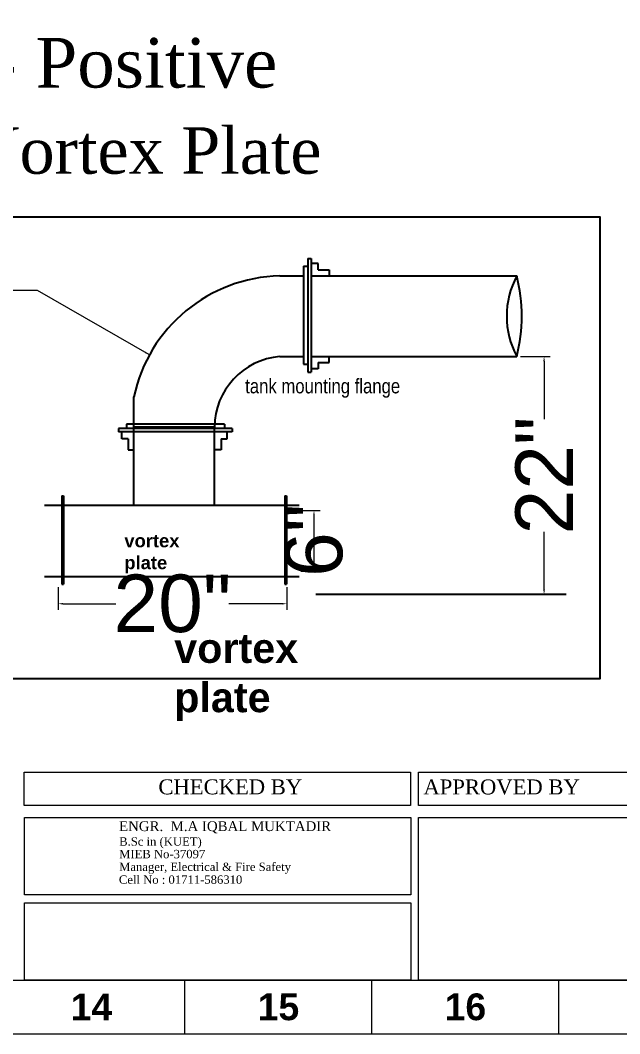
# Model space of a CAD drawing. Header units: inches. Extents: x -98933 to 1585249, y -3352739 to 192771.
# Drawn here: x 54755 to 55251, y 48776 to 49614 of the extents above; entities that cross this region are included whole.
import ezdxf

# ---------------------------------------------------------------- set-up
doc = ezdxf.new("R2010")
doc.units = ezdxf.units.IN
doc.header["$MEASUREMENT"] = 0
doc.header["$PDMODE"] = 35
doc.layers.get('0').update_dxf_attribs({"lineweight": 0})
doc.layers.get('Defpoints').update_dxf_attribs({"lineweight": 0})
for name, color, linetype, lineweight in [('1 F Protection', 1, 'Continuous', 20), ('DIM', 7, 'Continuous', 0), ('Inline', 7, 'Continuous', 0), ('Masjid', 222, 'Continuous', 0), ('Outline', 7, 'Continuous', 0), ('Scale', 7, 'Continuous', 0), ('Scale_Text', 7, 'Continuous', 0), ('Text', 7, 'Continuous', 0), ('TEXT_TITLEBOX', 7, 'Continuous', 13), ('Titelblk', 7, 'Continuous', 25), ('TITLE', 7, 'Continuous', 20), ('wall', 7, 'Continuous', 0)]:
    doc.layers.add(name, color=color, linetype=linetype, lineweight=lineweight)
doc.styles.add('3-32', font='arial.ttf')
doc.styles.add('ARIAL', font='times.ttf')
doc.styles.add('SHT-TEXT-1', font='times.ttf', dxfattribs={"height": 12})
doc.styles.get("Standard").update_dxf_attribs({"font": 'arialbd.ttf', "height": 24})
doc.dimstyles.new('1-4', dxfattribs={"dimtxt": 20, "dimasz": 4, "dimexe": 3, "dimexo": 3, "dimgap": 0.25, "dimtad": 1, "dimdec": 1, "dimzin": 3, "dimdsep": 46, "dimlunit": 4, "dimtxsty": 'Standard', "dimblk": 'errrre', "dimcen": 4, "dimse1": 1, "dimse2": 1, "dimclrd": 256, "dimclre": 256, "dimclrt": 7, "dimadec": 0, "dimazin": 0, "dimtfac": 0.9, "dimtdec": 1, "dimtix": 1, "dimtmove": 2, "dimatfit": 3, "dimfxl": 3, "dimtolj": 1, "dimtzin": 0, "dimlwd": -1, "dimlwe": -1, "dimarcsym": 0})
doc.dimstyles.new('3-32', dxfattribs={"dimtxt": 12, "dimasz": 10, "dimexe": 10, "dimexo": 5, "dimgap": 0.5, "dimtad": 1, "dimzin": 3, "dimdsep": 46, "dimlunit": 4, "dimtxsty": '3-32', "dimcen": -10, "dimdle": 4, "dimclrd": 161, "dimclre": 161, "dimclrt": 161, "dimadec": 0, "dimazin": 0, "dimtfac": 0.6, "dimtofl": 0, "dimtmove": 2, "dimatfit": 3, "dimfxl": 1, "dimfrac": 1, "dimtolj": 1, "dimtzin": 0, "dimlwd": 0, "dimlwe": 0, "dimarcsym": 0})

# ---------------------------------------------------------------- blocks, each defined once
blk = doc.blocks.new('*D302')
at = {"layer": '1 F Protection', "color": 161, "lineweight": 0, "ltscale": 10, "transparency": 16777216}
for p, q in [((54786.46, 49145.07), (54786.46, 49126.42)), ((54975.55, 49145.07), (54975.55, 49126.42))]:
    blk.add_line(p, q, dxfattribs=at)
at = {"layer": '1 F Protection', "color": 8, "lineweight": 5, "ltscale": 10, "transparency": 16777216}
for p, q in [((54790.46, 49131.42), (54834.31, 49131.42)), ((54971.55, 49131.42), (54927.7, 49131.42))]:
    blk.add_line(p, q, dxfattribs=at)
at = {"layer": '1 F Protection', "color": 8, "ltscale": 10, "transparency": 16777216}
for points in [[(54790.46, 49132.08), (54790.46, 49130.75), (54786.46, 49131.42)], [(54971.55, 49132.08), (54971.55, 49130.75), (54975.55, 49131.42)]]:
    blk.add_solid(points, dxfattribs=at)
at = {"layer": 'Defpoints', "color": 0, "ltscale": 10, "transparency": 16777216}
for p in [(54786.46, 49148.07), (54975.55, 49148.07), (54975.55, 49131.42)]:
    blk.add_point(p, dxfattribs=at)
at = {"layer": '1 F Protection', "color": 7, "ltscale": 10, "transparency": 16777216, "insert": (54881.01, 49131.42), "char_height": 24, "attachment_point": 5, "style": '3-32'}
blk.add_mtext('\\A1;{\\H1.98075x;20"}', dxfattribs=at)
blk = doc.blocks.new('*D313')
at = {"layer": '1 F Protection', "color": 161, "lineweight": 0, "ltscale": 10, "transparency": 16777216}
for p, q in [((55168.57, 49335.79), (55193.16, 49335.79)), ((55168.57, 49139.07), (55193.16, 49139.07))]:
    blk.add_line(p, q, dxfattribs=at)
at = {"layer": '1 F Protection', "color": 8, "lineweight": 5, "ltscale": 10, "transparency": 16777216}
for p, q in [((55188.16, 49331.79), (55188.16, 49284.12)), ((55188.16, 49143.07), (55188.16, 49190.74))]:
    blk.add_line(p, q, dxfattribs=at)
at = {"layer": '1 F Protection', "color": 8, "ltscale": 10, "transparency": 16777216}
for points in [[(55187.49, 49331.79), (55188.82, 49331.79), (55188.16, 49335.79)], [(55187.49, 49143.07), (55188.82, 49143.07), (55188.16, 49139.07)]]:
    blk.add_solid(points, dxfattribs=at)
at = {"layer": 'Defpoints', "color": 0, "ltscale": 10, "transparency": 16777216}
for p in [(55165.57, 49335.79), (55165.57, 49139.07), (55188.16, 49139.07)]:
    blk.add_point(p, dxfattribs=at)
at = {"layer": '1 F Protection', "color": 7, "ltscale": 10, "transparency": 16777216, "insert": (55188.16, 49237.43), "char_height": 24, "attachment_point": 5, "rotation": 90, "style": '3-32'}
blk.add_mtext('\\A1;{\\H1.98075x;22"}', dxfattribs=at)
blk = doc.blocks.new('*D303')
at = {"layer": '1 F Protection', "color": 161, "lineweight": 0, "ltscale": 10, "transparency": 16777216}
for p, q in [((54987.03, 49208.38), (55002.99, 49208.38)), ((54987.03, 49158.41), (55002.99, 49158.41))]:
    blk.add_line(p, q, dxfattribs=at)
at = {"layer": '1 F Protection', "color": 8, "lineweight": 5, "ltscale": 10, "transparency": 16777216}
blk.add_line((54997.99, 49204.38), (54997.99, 49162.41), dxfattribs=at)
at = {"layer": '1 F Protection', "color": 8, "ltscale": 10, "transparency": 16777216}
for points in [[(54997.32, 49204.38), (54998.65, 49204.38), (54997.99, 49208.38)], [(54997.32, 49162.41), (54998.65, 49162.41), (54997.99, 49158.41)]]:
    blk.add_solid(points, dxfattribs=at)
at = {"layer": 'Defpoints', "color": 0, "ltscale": 10, "transparency": 16777216}
for p in [(54984.03, 49208.38), (54984.03, 49158.41), (54997.99, 49158.41)]:
    blk.add_point(p, dxfattribs=at)
at = {"layer": '1 F Protection', "color": 7, "ltscale": 10, "transparency": 16777216, "insert": (54997.99, 49183.85), "char_height": 24, "attachment_point": 5, "rotation": 90, "style": '3-32'}
blk.add_mtext('\\A1;{\\H1.98075x;6"}', dxfattribs=at)
blk = doc.blocks.new('J')
at = {"layer": 'Masjid', "color": 7}
blk.add_lwpolyline([(-12, 0), (12, 0), (12, 48), (-12, 48)], close=True, dxfattribs=at)
for points in [[(0, 48, 0.250732), (-2.27, 42, -0.982957)], [(0, 48, -0.250732), (2.27, 42, 0.982957)], [(-2.27, 42, 0.22816), (-12, 24, -0.061948)], [(2.27, 42, -0.22816), (12, 24, 0.061948)]]:
    blk.add_lwpolyline(points, format="xyb", dxfattribs=at)
blk = doc.blocks.new('errrre')
at = {"layer": 'DIM'}
blk.add_blockref('J', (11664.62, 6372.98), dxfattribs=at)
blk = doc.blocks.new('PAGE')
at = {"layer": 'Inline', "color": 252, "lineweight": 15}
blk.add_lwpolyline([(178051640.63, 22656441.11), (178051640.63, 22657235.79), (178050505.36, 22657235.79), (178050505.36, 22656441.11)], close=True, dxfattribs=at)
at = {"layer": 'Outline', "color": 252, "lineweight": 15}
blk.add_line((178050483.42, 22656424.24), (178051662.57, 22656424.24), dxfattribs=at)
at = {"layer": 'Scale', "color": 252, "lineweight": 9}
for p, q in [((178051308.99, 22656424.24), (178051308.99, 22656441.11)), ((178051367.98, 22656424.24), (178051367.98, 22656441.11)), ((178051426.98, 22656424.24), (178051426.98, 22656441.11))]:
    blk.add_line(p, q, dxfattribs=at)
at = {"layer": 'Scale_Text', "color": 252, "lineweight": 13, "char_height": 8.435, "width": 2.5102, "attachment_point": 5}
for s, insert in [('14', (178051279.49, 22656432.67)), ('15', (178051338.49, 22656432.67)), ('16', (178051397.48, 22656432.67))]:
    blk.add_mtext(s, dxfattribs=dict(at, insert=insert))
blk = doc.blocks.new('Title')
at = {"layer": 'Titelblk', "color": 3, "linetype": 'Continuous', "lineweight": 0, "xscale": 3.014611567961765, "yscale": 3.014611567959946, "zscale": 3.014611567966516}
blk.add_blockref('PAGE', (-536855255.83, -68388223.96), dxfattribs=at)

msp = doc.modelspace()

# ---------------------------------------------------------------- linework, layer by layer
at = {"color": 1, "lineweight": 25, "ltscale": 0.6}
msp.add_line((54915.73, 49277.49), (54849.11, 49277.49), dxfattribs=at)
at = {"layer": 'TEXT_TITLEBOX'}
for p, q in [((54758.62, 48964.51), (54758.62, 48992.18)), ((54758.62, 48992.18), (55077.82, 48992.18)), ((55077.82, 48992.18), (55077.82, 48964.51)), ((55084.37, 48964.51), (55084.37, 48992.18)), ((55084.37, 48992.18), (55300.64, 48992.18)), ((55077.82, 48964.51), (54758.62, 48964.51)), ((55300.64, 48964.51), (55084.37, 48964.51)), ((54758.73, 48890.9), (54758.73, 48954.81)), ((54758.73, 48954.81), (55077.92, 48954.81)), ((55077.92, 48954.81), (55077.92, 48890.9)), ((55084.37, 48820.14), (55084.37, 48954.81)), ((55084.37, 48954.81), (55300.64, 48954.81)), ((55077.92, 48890.9), (54758.73, 48890.9)), ((54758.73, 48820.14), (54758.73, 48884.04)), ((54758.73, 48884.04), (55077.92, 48884.04)), ((55077.92, 48884.04), (55077.92, 48820.14)), ((55077.92, 48820.14), (54758.73, 48820.14)), ((55300.64, 48820.14), (55084.37, 48820.14))]:
    msp.add_line(p, q, dxfattribs=at)
at = {"layer": 'wall', "color": 1, "lineweight": 25, "ltscale": 0.6}
for p, q in [((54992.96, 49416.78), (54992.96, 49322.88)), ((54992.96, 49416.78), (54995.7, 49416.78)), ((54995.7, 49416.78), (54995.7, 49322.88)), ((54989.42, 49410.39), (54989.42, 49329.5)), ((54989.42, 49410.39), (54992.96, 49410.39)), ((55001.41, 49412.78), (54995.7, 49412.78)), ((55001.41, 49407.6), (55001.41, 49412.78)), ((55001.41, 49407.6), (55010.55, 49407.6)), ((55010.55, 49407.6), (55010.55, 49402.41)), ((54969.87, 49402.41), (54989.42, 49402.41)), ((54995.7, 49402.41), (55073.97, 49402.41)), ((55073.97, 49402.41), (55165.57, 49402.41)), ((54969.87, 49335.79), (54989.42, 49335.79)), ((54995.7, 49335.79), (55073.97, 49335.79)), ((55010.55, 49330.76), (55010.55, 49335.79)), ((55064.61, 49335.79), (55165.57, 49335.79)), ((54989.42, 49329.5), (54992.96, 49329.5)), ((54992.96, 49322.88), (54995.7, 49322.88)), ((55001.41, 49325.73), (54995.7, 49325.73)), ((55001.41, 49330.76), (55001.41, 49325.73)), ((55001.41, 49330.76), (55010.55, 49330.76)), ((54849.11, 49212.98), (54849.11, 49302.48)), ((54930.36, 49276.27), (54836.45, 49276.27)), ((54836.45, 49276.27), (54836.45, 49273.53)), ((54930.36, 49273.53), (54836.45, 49273.53)), ((54839.31, 49267.82), (54839.31, 49273.53)), ((54923.96, 49279.81), (54843.08, 49279.81)), ((54843.08, 49279.81), (54843.08, 49276.27)), ((54915.73, 49212.98), (54915.73, 49277.49)), ((54923.96, 49279.81), (54923.96, 49276.27)), ((54926.36, 49267.82), (54926.36, 49273.53)), ((54930.36, 49276.27), (54930.36, 49273.53)), ((54844.34, 49267.82), (54839.31, 49267.82)), ((54844.34, 49267.82), (54844.34, 49258.68)), ((54921.17, 49267.82), (54926.36, 49267.82)), ((54921.17, 49267.82), (54921.17, 49258.68)), ((54844.34, 49258.68), (54849.36, 49258.68)), ((54921.17, 49258.68), (54915.99, 49258.68)), ((54789.5, 49220.75), (54789.5, 49147.52)), ((54789.5, 49220.75), (54790.87, 49220.75)), ((54790.87, 49220.75), (54790.87, 49147.52)), ((54974, 49220.75), (54974, 49147.52)), ((54974, 49220.75), (54975.37, 49220.75)), ((54975.37, 49220.75), (54975.37, 49147.52)), ((54775.22, 49212.98), (54985.88, 49212.98)), ((54775.22, 49154.04), (54985.88, 49154.04)), ((54789.5, 49147.52), (54790.87, 49147.52)), ((54974, 49147.52), (54975.37, 49147.52))]:
    msp.add_line(p, q, dxfattribs=at)
at = {"layer": 'wall', "color": 177, "lineweight": 25, "ltscale": 0.6, "true_color": 0x293189}
msp.add_line((55206.4, 49139.07), (54999.54, 49139.07), dxfattribs=at)
at = {"layer": 'wall', "color": 159, "lineweight": 25, "ltscale": 0.6, "true_color": 0x22346e}
msp.add_lwpolyline([(54723.7, 49451.4), (55234.34, 49451.4), (55234.34, 49069.27), (54723.7, 49069.27)], close=True, dxfattribs=at)
at = {"layer": 'wall', "color": 1, "lineweight": 25, "ltscale": 0.6}
for centre, radius, start, end in [((54972.49, 49276.31), 126.12, 91.19303, 168.02834), ((55228.03, 49369.1), 70.79, 151.92751, 208.07249), ((55034.41, 49369.1), 135.33, 345.74997, 14.25003), ((54974.78, 49276.94), 59.05, 94.77767, 179.46452)]:
    msp.add_arc(centre, radius, start, end, dxfattribs=at)

# ---------------------------------------------------------------- block references
at = {"layer": 'TITLE', "xscale": 0.8687062987337413, "yscale": 0.8687062987337413, "zscale": 0.8687062915455503}
msp.add_blockref('Title', (141518.83, 125139.9), dxfattribs=at)

# ---------------------------------------------------------------- texts
at = {"layer": 'Text', "color": 5, "lineweight": 0, "insert": (55005.18, 49317.4), "char_height": 12.0418, "width": 169.2688, "attachment_point": 2, "style": 'ARIAL'}
msp.add_mtext('{\\fTechnicLite|b0|i0|c2|p2;\\C7;tank mounting flange}', dxfattribs=at)
at = {"layer": 'TEXT_TITLEBOX', "lineweight": 25, "style": 'SHT-TEXT-1'}
for s, height, p in [('CHECKED BY', 12.364, (54869.43, 48973.86)), ('APPROVED BY', 12.3642, (55088.46, 48973.8)), ('ENGR.  M.A IQBAL MUKTADIR', 8.1263, (54836.9, 48943.49)), ('B.Sc in (KUET)', 6.9248, (54836.98, 48931.42)), ('MIEB No-37097', 6.9248, (54836.98, 48921.03)), ('Manager, Electrical & Fire Safety', 6.9248, (54836.98, 48910.47)), ('Cell No : 01711-586310', 6.9248, (54836.78, 48899.9))]:
    msp.add_text(s, height=height, dxfattribs=at).set_placement(p)
at = {"layer": 'wall', "insert": (54683.54, 49599.21, -1316330.55), "char_height": 41.0535, "width": 2193.2768, "attachment_point": 2}
msp.add_mtext('{\\fTimes New Roman|b0|i0|c0|p18;\\C7;Suction Type- Positive}', dxfattribs=at)
at = {"layer": 'wall', "lineweight": 0, "insert": (54797.33, 49525.31, -1316330.55), "char_height": 38.3838, "width": 3139.8171, "attachment_point": 2}
msp.add_mtext('{\\fTimes New Roman|b0|i0|c0|p18;\\C7;Anti-Vortex Plate}', dxfattribs=at)
at = {"layer": 'wall', "color": 1, "lineweight": 25, "ltscale": 0.6, "attachment_point": 1}
for insert, char_height, width in [((54841.29, 49188.94), 10.8612, 0.2432), ((54882.49, 49106.97), 24.4378, 0.5472)]:
    msp.add_mtext('{\\C256;vortex plate}', dxfattribs=dict(at, insert=insert, char_height=char_height, width=width))

# ---------------------------------------------------------------- dimensions: what is measured, and where the dimension line sits
at = {"layer": '1 F Protection', "color": 7, "ltscale": 10}
for p1, p2, distance, text, picture, middle in [((55165.57, 49335.79), (55165.57, 49139.07), 22.58, '{\\H1.98075x;22"}', '*D313', (55188.16, 49237.43)), ((54786.46, 49148.07), (54975.55, 49148.07), -16.66, '{\\H1.98075x;20"}', '*D302', (54881.01, 49131.42))]:
    dim = msp.add_aligned_dim(p1=p1, p2=p2, distance=distance, text=text, dimstyle='3-32', override={"dimtxt": 24, "dimasz": 4, "dimexe": 5, "dimexo": 3, "dimtad": 0, "dimdec": 0, "dimclrd": 8, "dimclrt": 7, "dimtdec": 0, "dimfxl": 2, "dimlwd": 5}, dxfattribs=at)
    dim.commit()
    dim.dimension.update_dxf_attribs({"geometry": picture, "text_midpoint": middle})
dim = msp.add_linear_dim(base=(54997.99, 49158.41), p1=(54984.03, 49208.38), p2=(54984.03, 49158.41), angle=90, text='{\\H1.98075x;6"}', dimstyle='3-32', override={"dimtxt": 24, "dimasz": 4, "dimexe": 5, "dimexo": 3, "dimtad": 0, "dimdec": 0, "dimclrd": 8, "dimclrt": 7, "dimtdec": 0, "dimfxl": 2, "dimlwd": 5}, dxfattribs=at)
dim.commit()
dim.dimension.update_dxf_attribs({"geometry": '*D303', "text_midpoint": (54997.99, 49183.85), "dimtype": 160})

# ---------------------------------------------------------------- leaders
at = {"color": 1, "lineweight": 25, "ltscale": 0.6}
msp.add_leader([(54862.05, 49337.22), (54769.63, 49390.28), (54634.48, 49390.28)], dimstyle='1-4', override={"dimgap": 0.125, "dimtad": 0, "dimfxl": 2, "dimfxlon": 1, "dimarcsym": 2}, dxfattribs=at)

doc.saveas('drawing.dxf')
